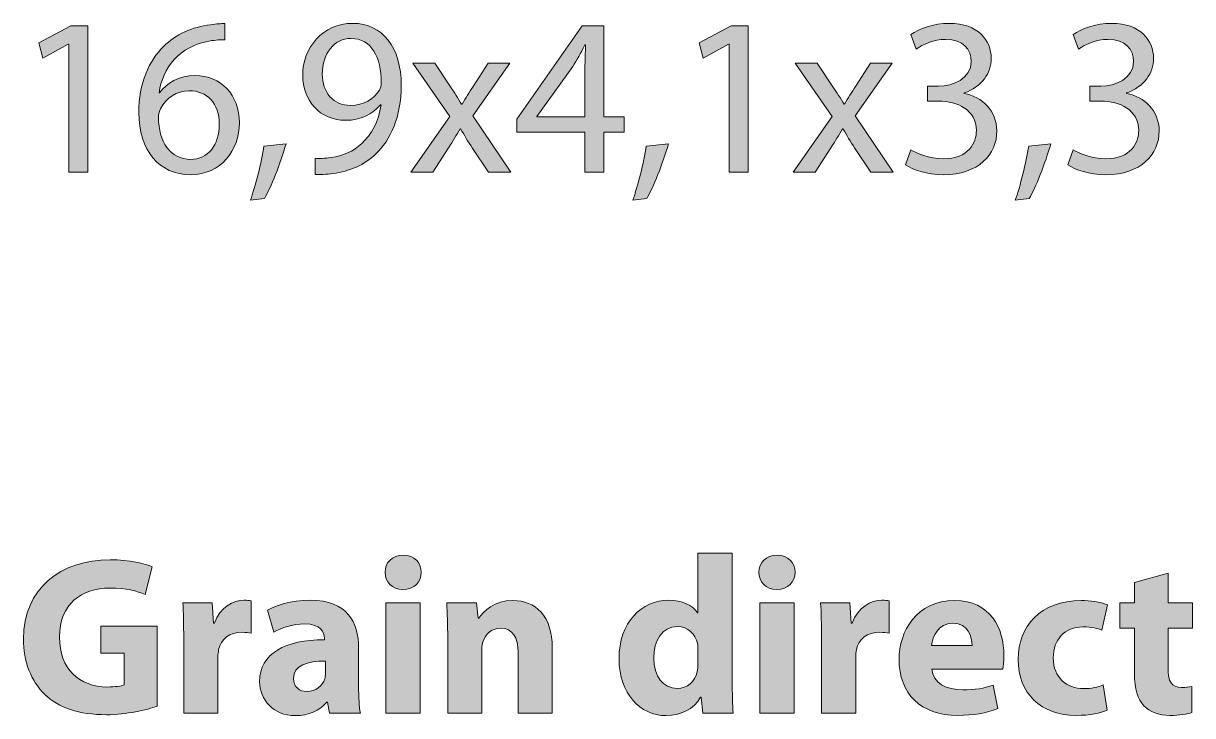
# Model space of a CAD drawing. Header units: inches. Extents: x 110 to 587, y -364 to 80.
# Drawn here: x 512.72 to 549.03, y -127.22 to -105.72 of the extents above; entities that cross this region are included whole.
import ezdxf

# ---------------------------------------------------------------- set-up
doc = ezdxf.new("R2010")
doc.units = ezdxf.units.IN
doc.header["$MEASUREMENT"] = 0
doc.layers.add('description', color=7, linetype='Continuous')

# ---------------------------------------------------------------- blocks, each defined once
blk = doc.blocks.new('block 25')
at = {"layer": 'description'}
h = blk.add_hatch(color=252, dxfattribs=at)
h.dxf.hatch_style = 2
h.paths.add_polyline_path([(514.131, -106.367), (514.117, -106.367), (513.326, -106.794), (513.207, -106.325), (514.201, -105.793), (514.726, -105.793), (514.726, -110.342), (514.131, -110.342)])
h = blk.add_hatch(color=252, dxfattribs=at)
h.dxf.hatch_style = 2
edge = h.paths.add_edge_path()
edge.add_spline(control_points=[(518.981, -106.227), (518.855, -106.22), (518.694, -106.234), (518.52, -106.262), (517.547, -106.416), (517.043, -107.116), (516.938, -107.872), (516.938, -107.872), (516.952, -107.872), (516.952, -107.872), (517.169, -107.578), (517.554, -107.34), (518.058, -107.34), (518.862, -107.34), (519.429, -107.928), (519.429, -108.809), (519.429, -109.649), (518.862, -110.419), (517.911, -110.419), (516.945, -110.419), (516.308, -109.663), (516.308, -108.481), (516.308, -107.585), (516.623, -106.878), (517.078, -106.43), (517.456, -106.059), (517.959, -105.828), (518.533, -105.758), (518.715, -105.73), (518.869, -105.724), (518.981, -105.724), (518.981, -105.724), (518.981, -106.227), (518.981, -106.227)], knot_values=[0, 0, 0, 0, 1, 1, 1, 2, 2, 2, 3, 3, 3, 4, 4, 4, 5, 5, 5, 6, 6, 6, 7, 7, 7, 8, 8, 8, 9, 9, 9, 10, 10, 10, 11, 11, 11, 11], degree=3, periodic=1)
edge = h.paths.add_edge_path()
edge.add_spline(control_points=[(518.806, -108.851), (518.806, -108.201), (518.436, -107.809), (517.868, -107.809), (517.498, -107.809), (517.148, -108.033), (516.98, -108.369), (516.945, -108.439), (516.917, -108.523), (516.917, -108.635), (516.924, -109.383), (517.274, -109.943), (517.925, -109.943), (518.449, -109.943), (518.806, -109.502), (518.806, -108.851)], knot_values=[0, 0, 0, 0, 1, 1, 1, 2, 2, 2, 3, 3, 3, 4, 4, 4, 5, 5, 5, 5], degree=3, periodic=1)
h = blk.add_hatch(color=252, dxfattribs=at)
h.dxf.hatch_style = 2
edge = h.paths.add_edge_path()
edge.add_spline(control_points=[(521.781, -109.908), (521.914, -109.922), (522.069, -109.908), (522.278, -109.887), (522.635, -109.838), (522.971, -109.698), (523.23, -109.446), (523.531, -109.173), (523.748, -108.774), (523.832, -108.243), (523.832, -108.243), (523.811, -108.243), (523.811, -108.243), (523.559, -108.551), (523.195, -108.726), (522.733, -108.726), (521.922, -108.726), (521.397, -108.11), (521.397, -107.333), (521.397, -106.472), (522.019, -105.716), (522.95, -105.716), (523.881, -105.716), (524.455, -106.465), (524.455, -107.641), (524.455, -108.635), (524.119, -109.334), (523.671, -109.768), (523.321, -110.111), (522.838, -110.321), (522.348, -110.377), (522.125, -110.412), (521.929, -110.419), (521.781, -110.412), (521.781, -110.412), (521.781, -109.908), (521.781, -109.908)], knot_values=[0, 0, 0, 0, 1, 1, 1, 2, 2, 2, 3, 3, 3, 4, 4, 4, 5, 5, 5, 6, 6, 6, 7, 7, 7, 8, 8, 8, 9, 9, 9, 10, 10, 10, 11, 11, 11, 12, 12, 12, 12], degree=3, periodic=1)
edge = h.paths.add_edge_path()
edge.add_spline(control_points=[(522.005, -107.298), (522.005, -107.865), (522.348, -108.264), (522.88, -108.264), (523.293, -108.264), (523.615, -108.061), (523.776, -107.788), (523.811, -107.725), (523.832, -107.662), (523.832, -107.557), (523.832, -106.78), (523.545, -106.185), (522.894, -106.185), (522.376, -106.185), (522.005, -106.647), (522.005, -107.298)], knot_values=[0, 0, 0, 0, 1, 1, 1, 2, 2, 2, 3, 3, 3, 4, 4, 4, 5, 5, 5, 5], degree=3, periodic=1)
h = blk.add_hatch(color=252, dxfattribs=at)
h.dxf.hatch_style = 2
h.paths.add_polyline_path([(530.16, -110.342), (530.16, -109.096), (528.047, -109.096), (528.047, -108.697), (530.076, -105.793), (530.741, -105.793), (530.741, -108.62), (531.377, -108.62), (531.377, -109.096), (530.741, -109.096), (530.741, -110.342)])
edge = h.paths.add_edge_path()
edge.add_spline(control_points=[(530.16, -108.62), (530.16, -108.62), (530.16, -107.102), (530.16, -107.102), (530.16, -106.864), (530.167, -106.626), (530.181, -106.388), (530.181, -106.388), (530.16, -106.388), (530.16, -106.388), (530.02, -106.654), (529.908, -106.85), (529.782, -107.06), (529.782, -107.06), (528.67, -108.607), (528.67, -108.607), (528.67, -108.607), (528.67, -108.62), (528.67, -108.62), (528.67, -108.62), (530.16, -108.62), (530.16, -108.62)], knot_values=[0, 0, 0, 0, 1, 1, 1, 2, 2, 2, 3, 3, 3, 4, 4, 4, 5, 5, 5, 6, 6, 6, 7, 7, 7, 7], degree=3, periodic=1)
h = blk.add_hatch(color=252, dxfattribs=at)
h.dxf.hatch_style = 2
h.paths.add_polyline_path([(534.633, -106.367), (534.619, -106.367), (533.828, -106.794), (533.709, -106.325), (534.703, -105.793), (535.228, -105.793), (535.228, -110.342), (534.633, -110.342)])
h = blk.add_hatch(color=252, dxfattribs=at)
h.dxf.hatch_style = 2
edge = h.paths.add_edge_path()
edge.add_spline(control_points=[(540.275, -109.642), (540.45, -109.747), (540.849, -109.922), (541.283, -109.922), (542.066, -109.922), (542.318, -109.425), (542.311, -109.04), (542.304, -108.404), (541.731, -108.131), (541.136, -108.131), (541.136, -108.131), (540.793, -108.131), (540.793, -108.131), (540.793, -108.131), (540.793, -107.669), (540.793, -107.669), (540.793, -107.669), (541.136, -107.669), (541.136, -107.669), (541.583, -107.669), (542.15, -107.438), (542.15, -106.899), (542.15, -106.535), (541.919, -106.213), (541.353, -106.213), (540.989, -106.213), (540.639, -106.374), (540.443, -106.514), (540.443, -106.514), (540.275, -106.066), (540.275, -106.066), (540.52, -105.891), (540.982, -105.716), (541.472, -105.716), (542.367, -105.716), (542.773, -106.248), (542.773, -106.801), (542.773, -107.277), (542.486, -107.676), (541.933, -107.879), (541.933, -107.879), (541.933, -107.893), (541.933, -107.893), (542.493, -107.998), (542.941, -108.418), (542.948, -109.054), (542.948, -109.782), (542.374, -110.419), (541.29, -110.419), (540.779, -110.419), (540.331, -110.258), (540.107, -110.111), (540.107, -110.111), (540.275, -109.642), (540.275, -109.642)], knot_values=[0, 0, 0, 0, 1, 1, 1, 2, 2, 2, 3, 3, 3, 4, 4, 4, 5, 5, 5, 6, 6, 6, 7, 7, 7, 8, 8, 8, 9, 9, 9, 10, 10, 10, 11, 11, 11, 12, 12, 12, 13, 13, 13, 14, 14, 14, 15, 15, 15, 16, 16, 16, 17, 17, 17, 18, 18, 18, 18], degree=3, periodic=1)
h = blk.add_hatch(color=252, dxfattribs=at)
h.dxf.hatch_style = 2
edge = h.paths.add_edge_path()
edge.add_spline(control_points=[(545.315, -109.642), (545.49, -109.747), (545.888, -109.922), (546.322, -109.922), (547.106, -109.922), (547.358, -109.425), (547.351, -109.04), (547.344, -108.404), (546.77, -108.131), (546.175, -108.131), (546.175, -108.131), (545.832, -108.131), (545.832, -108.131), (545.832, -108.131), (545.832, -107.669), (545.832, -107.669), (545.832, -107.669), (546.175, -107.669), (546.175, -107.669), (546.623, -107.669), (547.19, -107.438), (547.19, -106.899), (547.19, -106.535), (546.959, -106.213), (546.392, -106.213), (546.028, -106.213), (545.679, -106.374), (545.482, -106.514), (545.482, -106.514), (545.315, -106.066), (545.315, -106.066), (545.559, -105.891), (546.021, -105.716), (546.511, -105.716), (547.407, -105.716), (547.813, -106.248), (547.813, -106.801), (547.813, -107.277), (547.526, -107.676), (546.973, -107.879), (546.973, -107.879), (546.973, -107.893), (546.973, -107.893), (547.533, -107.998), (547.981, -108.418), (547.988, -109.054), (547.988, -109.782), (547.414, -110.419), (546.329, -110.419), (545.819, -110.419), (545.371, -110.258), (545.147, -110.111), (545.147, -110.111), (545.315, -109.642), (545.315, -109.642)], knot_values=[0, 0, 0, 0, 1, 1, 1, 2, 2, 2, 3, 3, 3, 4, 4, 4, 5, 5, 5, 6, 6, 6, 7, 7, 7, 8, 8, 8, 9, 9, 9, 10, 10, 10, 11, 11, 11, 12, 12, 12, 13, 13, 13, 14, 14, 14, 15, 15, 15, 16, 16, 16, 17, 17, 17, 18, 18, 18, 18], degree=3, periodic=1)
h = blk.add_hatch(color=252, dxfattribs=at)
h.dxf.hatch_style = 2
edge = h.paths.add_edge_path()
edge.add_spline(control_points=[(525.498, -106.955), (525.498, -106.955), (525.981, -107.683), (525.981, -107.683), (526.114, -107.872), (526.219, -108.04), (526.331, -108.229), (526.331, -108.229), (526.345, -108.229), (526.345, -108.229), (526.457, -108.033), (526.569, -107.858), (526.688, -107.676), (526.688, -107.676), (527.157, -106.955), (527.157, -106.955), (527.157, -106.955), (527.829, -106.955), (527.829, -106.955), (527.829, -106.955), (526.674, -108.593), (526.674, -108.593), (526.674, -108.593), (527.857, -110.342), (527.857, -110.342), (527.857, -110.342), (527.164, -110.342), (527.164, -110.342), (527.164, -110.342), (526.66, -109.579), (526.66, -109.579), (526.527, -109.383), (526.415, -109.194), (526.296, -108.991), (526.296, -108.991), (526.282, -108.991), (526.282, -108.991), (526.17, -109.194), (526.058, -109.376), (525.925, -109.579), (525.925, -109.579), (525.435, -110.342), (525.435, -110.342), (525.435, -110.342), (524.757, -110.342), (524.757, -110.342), (524.757, -110.342), (525.96, -108.614), (525.96, -108.614), (525.96, -108.614), (524.812, -106.955), (524.812, -106.955), (524.812, -106.955), (525.498, -106.955), (525.498, -106.955)], knot_values=[0, 0, 0, 0, 1, 1, 1, 2, 2, 2, 3, 3, 3, 4, 4, 4, 5, 5, 5, 6, 6, 6, 7, 7, 7, 8, 8, 8, 9, 9, 9, 10, 10, 10, 11, 11, 11, 12, 12, 12, 13, 13, 13, 14, 14, 14, 15, 15, 15, 16, 16, 16, 17, 17, 17, 18, 18, 18, 18], degree=3, periodic=1)
h = blk.add_hatch(color=252, dxfattribs=at)
h.dxf.hatch_style = 2
edge = h.paths.add_edge_path()
edge.add_spline(control_points=[(537.37, -106.955), (537.37, -106.955), (537.853, -107.683), (537.853, -107.683), (537.986, -107.872), (538.091, -108.04), (538.203, -108.229), (538.203, -108.229), (538.217, -108.229), (538.217, -108.229), (538.329, -108.033), (538.441, -107.858), (538.559, -107.676), (538.559, -107.676), (539.028, -106.955), (539.028, -106.955), (539.028, -106.955), (539.7, -106.955), (539.7, -106.955), (539.7, -106.955), (538.545, -108.593), (538.545, -108.593), (538.545, -108.593), (539.728, -110.342), (539.728, -110.342), (539.728, -110.342), (539.035, -110.342), (539.035, -110.342), (539.035, -110.342), (538.531, -109.579), (538.531, -109.579), (538.398, -109.383), (538.287, -109.194), (538.168, -108.991), (538.168, -108.991), (538.154, -108.991), (538.154, -108.991), (538.042, -109.194), (537.93, -109.376), (537.797, -109.579), (537.797, -109.579), (537.307, -110.342), (537.307, -110.342), (537.307, -110.342), (536.628, -110.342), (536.628, -110.342), (536.628, -110.342), (537.832, -108.614), (537.832, -108.614), (537.832, -108.614), (536.684, -106.955), (536.684, -106.955), (536.684, -106.955), (537.37, -106.955), (537.37, -106.955)], knot_values=[0, 0, 0, 0, 1, 1, 1, 2, 2, 2, 3, 3, 3, 4, 4, 4, 5, 5, 5, 6, 6, 6, 7, 7, 7, 8, 8, 8, 9, 9, 9, 10, 10, 10, 11, 11, 11, 12, 12, 12, 13, 13, 13, 14, 14, 14, 15, 15, 15, 16, 16, 16, 17, 17, 17, 18, 18, 18, 18], degree=3, periodic=1)
h = blk.add_hatch(color=252, dxfattribs=at)
h.dxf.hatch_style = 2
edge = h.paths.add_edge_path()
edge.add_spline(control_points=[(519.773, -111.21), (519.927, -110.79), (520.116, -110.041), (520.193, -109.53), (520.193, -109.53), (520.879, -109.46), (520.879, -109.46), (520.711, -110.055), (520.403, -110.832), (520.207, -111.161), (520.207, -111.161), (519.773, -111.21), (519.773, -111.21)], knot_values=[0, 0, 0, 0, 1, 1, 1, 2, 2, 2, 3, 3, 3, 4, 4, 4, 4], degree=3, periodic=1)
h = blk.add_hatch(color=252, dxfattribs=at)
h.dxf.hatch_style = 2
edge = h.paths.add_edge_path()
edge.add_spline(control_points=[(531.644, -111.21), (531.798, -110.79), (531.987, -110.041), (532.064, -109.53), (532.064, -109.53), (532.75, -109.46), (532.75, -109.46), (532.582, -110.055), (532.274, -110.832), (532.078, -111.161), (532.078, -111.161), (531.644, -111.21), (531.644, -111.21)], knot_values=[0, 0, 0, 0, 1, 1, 1, 2, 2, 2, 3, 3, 3, 4, 4, 4, 4], degree=3, periodic=1)
h = blk.add_hatch(color=252, dxfattribs=at)
h.dxf.hatch_style = 2
edge = h.paths.add_edge_path()
edge.add_spline(control_points=[(543.516, -111.21), (543.67, -110.79), (543.859, -110.041), (543.936, -109.53), (543.936, -109.53), (544.622, -109.46), (544.622, -109.46), (544.454, -110.055), (544.146, -110.832), (543.95, -111.161), (543.95, -111.161), (543.516, -111.21), (543.516, -111.21)], knot_values=[0, 0, 0, 0, 1, 1, 1, 2, 2, 2, 3, 3, 3, 4, 4, 4, 4], degree=3, periodic=1)
h = blk.add_hatch(color=252, dxfattribs=at)
h.dxf.hatch_style = 2
edge = h.paths.add_edge_path()
edge.add_spline(control_points=[(525.079, -122.768), (525.079, -123.062), (524.862, -123.3), (524.505, -123.3), (524.169, -123.3), (523.952, -123.062), (523.952, -122.768), (523.952, -122.467), (524.176, -122.237), (524.519, -122.237), (524.862, -122.237), (525.072, -122.467), (525.079, -122.768)], knot_values=[0, 0, 0, 0, 1, 1, 1, 2, 2, 2, 3, 3, 3, 4, 4, 4, 4], degree=3, periodic=1)
h.paths.add_polyline_path([(523.98, -127.142), (523.98, -123.72), (525.044, -123.72), (525.044, -127.142)])
h = blk.add_hatch(color=252, dxfattribs=at)
h.dxf.hatch_style = 2
edge = h.paths.add_edge_path()
edge.add_spline(control_points=[(534.731, -122.174), (534.731, -122.174), (534.731, -126.12), (534.731, -126.12), (534.731, -126.505), (534.745, -126.911), (534.759, -127.142), (534.759, -127.142), (533.814, -127.142), (533.814, -127.142), (533.814, -127.142), (533.772, -126.645), (533.772, -126.645), (533.772, -126.645), (533.751, -126.645), (533.751, -126.645), (533.541, -127.023), (533.121, -127.219), (532.68, -127.219), (531.869, -127.219), (531.218, -126.526), (531.218, -125.463), (531.211, -124.308), (531.932, -123.636), (532.751, -123.636), (533.177, -123.636), (533.499, -123.79), (533.653, -124.021), (533.653, -124.021), (533.667, -124.021), (533.667, -124.021), (533.667, -124.021), (533.667, -122.174), (533.667, -122.174), (533.667, -122.174), (534.731, -122.174), (534.731, -122.174)], knot_values=[0, 0, 0, 0, 1, 1, 1, 2, 2, 2, 3, 3, 3, 4, 4, 4, 5, 5, 5, 6, 6, 6, 7, 7, 7, 8, 8, 8, 9, 9, 9, 10, 10, 10, 11, 11, 11, 12, 12, 12, 12], degree=3, periodic=1)
edge = h.paths.add_edge_path()
edge.add_spline(control_points=[(533.667, -125.169), (533.667, -125.113), (533.667, -125.036), (533.653, -124.973), (533.59, -124.693), (533.359, -124.455), (533.03, -124.455), (532.54, -124.455), (532.296, -124.889), (532.296, -125.428), (532.296, -126.008), (532.582, -126.372), (533.023, -126.372), (533.331, -126.372), (533.583, -126.162), (533.646, -125.861), (533.66, -125.784), (533.667, -125.7), (533.667, -125.617), (533.667, -125.617), (533.667, -125.169), (533.667, -125.169)], knot_values=[0, 0, 0, 0, 1, 1, 1, 2, 2, 2, 3, 3, 3, 4, 4, 4, 5, 5, 5, 6, 6, 6, 7, 7, 7, 7], degree=3, periodic=1)
h = blk.add_hatch(color=252, dxfattribs=at)
h.dxf.hatch_style = 2
edge = h.paths.add_edge_path()
edge.add_spline(control_points=[(536.685, -122.768), (536.685, -123.062), (536.468, -123.3), (536.111, -123.3), (535.775, -123.3), (535.558, -123.062), (535.558, -122.768), (535.558, -122.467), (535.782, -122.237), (536.125, -122.237), (536.468, -122.237), (536.678, -122.467), (536.685, -122.768)], knot_values=[0, 0, 0, 0, 1, 1, 1, 2, 2, 2, 3, 3, 3, 4, 4, 4, 4], degree=3, periodic=1)
h.paths.add_polyline_path([(535.586, -127.142), (535.586, -123.72), (536.65, -123.72), (536.65, -127.142)])
h = blk.add_hatch(color=252, dxfattribs=at)
h.dxf.hatch_style = 2
edge = h.paths.add_edge_path()
edge.add_spline(control_points=[(516.881, -126.925), (516.552, -127.037), (515.929, -127.191), (515.306, -127.191), (514.446, -127.191), (513.823, -126.974), (513.389, -126.561), (512.962, -126.148), (512.724, -125.532), (512.724, -124.84), (512.731, -123.272), (513.872, -122.376), (515.418, -122.376), (516.027, -122.376), (516.496, -122.495), (516.727, -122.6), (516.727, -122.6), (516.503, -123.461), (516.503, -123.461), (516.244, -123.342), (515.929, -123.258), (515.411, -123.258), (514.523, -123.258), (513.844, -123.755), (513.844, -124.784), (513.844, -125.763), (514.46, -126.33), (515.334, -126.33), (515.572, -126.33), (515.768, -126.302), (515.852, -126.267), (515.852, -126.267), (515.852, -125.274), (515.852, -125.274), (515.852, -125.274), (515.124, -125.274), (515.124, -125.274), (515.124, -125.274), (515.124, -124.441), (515.124, -124.441), (515.124, -124.441), (516.881, -124.441), (516.881, -124.441), (516.881, -124.441), (516.881, -126.925), (516.881, -126.925)], knot_values=[0, 0, 0, 0, 1, 1, 1, 2, 2, 2, 3, 3, 3, 4, 4, 4, 5, 5, 5, 6, 6, 6, 7, 7, 7, 8, 8, 8, 9, 9, 9, 10, 10, 10, 11, 11, 11, 12, 12, 12, 13, 13, 13, 14, 14, 14, 15, 15, 15, 15], degree=3, periodic=1)
h = blk.add_hatch(color=252, dxfattribs=at)
h.dxf.hatch_style = 2
edge = h.paths.add_edge_path()
edge.add_spline(control_points=[(548.263, -122.796), (548.263, -122.796), (548.263, -123.72), (548.263, -123.72), (548.263, -123.72), (549.025, -123.72), (549.025, -123.72), (549.025, -123.72), (549.025, -124.504), (549.025, -124.504), (549.025, -124.504), (548.263, -124.504), (548.263, -124.504), (548.263, -124.504), (548.263, -125.742), (548.263, -125.742), (548.263, -126.155), (548.367, -126.344), (548.682, -126.344), (548.829, -126.344), (548.899, -126.337), (548.997, -126.316), (548.997, -126.316), (549.004, -127.121), (549.004, -127.121), (548.871, -127.17), (548.613, -127.212), (548.318, -127.212), (547.976, -127.212), (547.689, -127.093), (547.514, -126.918), (547.318, -126.715), (547.22, -126.386), (547.22, -125.903), (547.22, -125.903), (547.22, -124.504), (547.22, -124.504), (547.22, -124.504), (546.765, -124.504), (546.765, -124.504), (546.765, -124.504), (546.765, -123.72), (546.765, -123.72), (546.765, -123.72), (547.22, -123.72), (547.22, -123.72), (547.22, -123.72), (547.22, -123.083), (547.22, -123.083), (547.22, -123.083), (548.263, -122.796), (548.263, -122.796)], knot_values=[0, 0, 0, 0, 1, 1, 1, 2, 2, 2, 3, 3, 3, 4, 4, 4, 5, 5, 5, 6, 6, 6, 7, 7, 7, 8, 8, 8, 9, 9, 9, 10, 10, 10, 11, 11, 11, 12, 12, 12, 13, 13, 13, 14, 14, 14, 15, 15, 15, 16, 16, 16, 17, 17, 17, 17], degree=3, periodic=1)
h = blk.add_hatch(color=252, dxfattribs=at)
h.dxf.hatch_style = 2
edge = h.paths.add_edge_path()
edge.add_spline(control_points=[(517.701, -124.847), (517.701, -124.343), (517.694, -124.014), (517.673, -123.72), (517.673, -123.72), (518.583, -123.72), (518.583, -123.72), (518.583, -123.72), (518.625, -124.35), (518.625, -124.35), (518.625, -124.35), (518.653, -124.35), (518.653, -124.35), (518.828, -123.846), (519.241, -123.636), (519.577, -123.636), (519.674, -123.636), (519.723, -123.643), (519.8, -123.657), (519.8, -123.657), (519.8, -124.658), (519.8, -124.658), (519.716, -124.644), (519.632, -124.63), (519.514, -124.63), (519.122, -124.63), (518.856, -124.84), (518.786, -125.169), (518.772, -125.239), (518.765, -125.323), (518.765, -125.407), (518.765, -125.407), (518.765, -127.142), (518.765, -127.142), (518.765, -127.142), (517.701, -127.142), (517.701, -127.142), (517.701, -127.142), (517.701, -124.847), (517.701, -124.847)], knot_values=[0, 0, 0, 0, 1, 1, 1, 2, 2, 2, 3, 3, 3, 4, 4, 4, 5, 5, 5, 6, 6, 6, 7, 7, 7, 8, 8, 8, 9, 9, 9, 10, 10, 10, 11, 11, 11, 12, 12, 12, 13, 13, 13, 13], degree=3, periodic=1)
h = blk.add_hatch(color=252, dxfattribs=at)
h.dxf.hatch_style = 2
edge = h.paths.add_edge_path()
edge.add_spline(control_points=[(523.132, -126.316), (523.132, -126.638), (523.146, -126.953), (523.188, -127.142), (523.188, -127.142), (522.229, -127.142), (522.229, -127.142), (522.229, -127.142), (522.167, -126.799), (522.167, -126.799), (522.167, -126.799), (522.145, -126.799), (522.145, -126.799), (521.921, -127.072), (521.572, -127.219), (521.166, -127.219), (520.473, -127.219), (520.06, -126.715), (520.06, -126.169), (520.06, -125.281), (520.858, -124.861), (522.068, -124.861), (522.068, -124.861), (522.068, -124.819), (522.068, -124.819), (522.068, -124.63), (521.971, -124.371), (521.446, -124.371), (521.096, -124.371), (520.725, -124.49), (520.501, -124.63), (520.501, -124.63), (520.305, -123.944), (520.305, -123.944), (520.543, -123.811), (521.012, -123.636), (521.635, -123.636), (522.775, -123.636), (523.132, -124.308), (523.132, -125.12), (523.132, -125.12), (523.132, -126.316), (523.132, -126.316)], knot_values=[0, 0, 0, 0, 1, 1, 1, 2, 2, 2, 3, 3, 3, 4, 4, 4, 5, 5, 5, 6, 6, 6, 7, 7, 7, 8, 8, 8, 9, 9, 9, 10, 10, 10, 11, 11, 11, 12, 12, 12, 13, 13, 13, 14, 14, 14, 14], degree=3, periodic=1)
edge = h.paths.add_edge_path()
edge.add_spline(control_points=[(522.104, -125.526), (521.544, -125.526), (521.11, -125.659), (521.11, -126.064), (521.11, -126.337), (521.292, -126.47), (521.53, -126.47), (521.789, -126.47), (522.013, -126.295), (522.083, -126.078), (522.096, -126.022), (522.104, -125.959), (522.104, -125.896), (522.104, -125.896), (522.104, -125.526), (522.104, -125.526)], knot_values=[0, 0, 0, 0, 1, 1, 1, 2, 2, 2, 3, 3, 3, 4, 4, 4, 5, 5, 5, 5], degree=3, periodic=1)
h = blk.add_hatch(color=252, dxfattribs=at)
h.dxf.hatch_style = 2
edge = h.paths.add_edge_path()
edge.add_spline(control_points=[(525.898, -124.812), (525.898, -124.385), (525.884, -124.028), (525.87, -123.72), (525.87, -123.72), (526.794, -123.72), (526.794, -123.72), (526.794, -123.72), (526.843, -124.196), (526.843, -124.196), (526.843, -124.196), (526.864, -124.196), (526.864, -124.196), (527.003, -123.972), (527.347, -123.643), (527.921, -123.643), (528.62, -123.643), (529.145, -124.112), (529.145, -125.12), (529.145, -125.12), (529.145, -127.142), (529.145, -127.142), (529.145, -127.142), (528.081, -127.142), (528.081, -127.142), (528.081, -127.142), (528.081, -125.246), (528.081, -125.246), (528.081, -124.805), (527.927, -124.504), (527.542, -124.504), (527.249, -124.504), (527.074, -124.707), (526.997, -124.903), (526.969, -124.973), (526.961, -125.071), (526.961, -125.169), (526.961, -125.169), (526.961, -127.142), (526.961, -127.142), (526.961, -127.142), (525.898, -127.142), (525.898, -127.142), (525.898, -127.142), (525.898, -124.812), (525.898, -124.812)], knot_values=[0, 0, 0, 0, 1, 1, 1, 2, 2, 2, 3, 3, 3, 4, 4, 4, 5, 5, 5, 6, 6, 6, 7, 7, 7, 8, 8, 8, 9, 9, 9, 10, 10, 10, 11, 11, 11, 12, 12, 12, 13, 13, 13, 14, 14, 14, 15, 15, 15, 15], degree=3, periodic=1)
h = blk.add_hatch(color=252, dxfattribs=at)
h.dxf.hatch_style = 2
edge = h.paths.add_edge_path()
edge.add_spline(control_points=[(537.504, -124.847), (537.504, -124.343), (537.497, -124.014), (537.476, -123.72), (537.476, -123.72), (538.385, -123.72), (538.385, -123.72), (538.385, -123.72), (538.427, -124.35), (538.427, -124.35), (538.427, -124.35), (538.456, -124.35), (538.456, -124.35), (538.631, -123.846), (539.043, -123.636), (539.379, -123.636), (539.477, -123.636), (539.526, -123.643), (539.603, -123.657), (539.603, -123.657), (539.603, -124.658), (539.603, -124.658), (539.519, -124.644), (539.435, -124.63), (539.316, -124.63), (538.924, -124.63), (538.658, -124.84), (538.589, -125.169), (538.575, -125.239), (538.567, -125.323), (538.567, -125.407), (538.567, -125.407), (538.567, -127.142), (538.567, -127.142), (538.567, -127.142), (537.504, -127.142), (537.504, -127.142), (537.504, -127.142), (537.504, -124.847), (537.504, -124.847)], knot_values=[0, 0, 0, 0, 1, 1, 1, 2, 2, 2, 3, 3, 3, 4, 4, 4, 5, 5, 5, 6, 6, 6, 7, 7, 7, 8, 8, 8, 9, 9, 9, 10, 10, 10, 11, 11, 11, 12, 12, 12, 13, 13, 13, 13], degree=3, periodic=1)
h = blk.add_hatch(color=252, dxfattribs=at)
h.dxf.hatch_style = 2
edge = h.paths.add_edge_path()
edge.add_spline(control_points=[(540.927, -125.771), (540.955, -126.211), (541.395, -126.421), (541.892, -126.421), (542.256, -126.421), (542.55, -126.372), (542.837, -126.274), (542.837, -126.274), (542.977, -126.995), (542.977, -126.995), (542.627, -127.142), (542.2, -127.212), (541.738, -127.212), (540.576, -127.212), (539.912, -126.54), (539.912, -125.47), (539.912, -124.602), (540.451, -123.643), (541.64, -123.643), (542.746, -123.643), (543.166, -124.504), (543.166, -125.351), (543.166, -125.532), (543.145, -125.694), (543.131, -125.771), (543.131, -125.771), (540.927, -125.771), (540.927, -125.771)], knot_values=[0, 0, 0, 0, 1, 1, 1, 2, 2, 2, 3, 3, 3, 4, 4, 4, 5, 5, 5, 6, 6, 6, 7, 7, 7, 8, 8, 8, 9, 9, 9, 9], degree=3, periodic=1)
edge = h.paths.add_edge_path()
edge.add_spline(control_points=[(542.179, -125.043), (542.179, -124.784), (542.067, -124.35), (541.577, -124.35), (541.129, -124.35), (540.948, -124.763), (540.92, -125.043), (540.92, -125.043), (542.179, -125.043), (542.179, -125.043)], knot_values=[0, 0, 0, 0, 1, 1, 1, 2, 2, 2, 3, 3, 3, 3], degree=3, periodic=1)
h = blk.add_hatch(color=252, dxfattribs=at)
h.dxf.hatch_style = 2
edge = h.paths.add_edge_path()
edge.add_spline(control_points=[(546.372, -127.051), (546.183, -127.142), (545.826, -127.212), (545.42, -127.212), (544.315, -127.212), (543.608, -126.533), (543.608, -125.463), (543.608, -124.462), (544.294, -123.643), (545.567, -123.643), (545.847, -123.643), (546.155, -123.692), (546.379, -123.776), (546.379, -123.776), (546.211, -124.567), (546.211, -124.567), (546.085, -124.511), (545.896, -124.462), (545.616, -124.462), (545.056, -124.462), (544.693, -124.861), (544.7, -125.421), (544.7, -126.043), (545.12, -126.379), (545.637, -126.379), (545.889, -126.379), (546.085, -126.337), (546.246, -126.267), (546.246, -126.267), (546.372, -127.051), (546.372, -127.051)], knot_values=[0, 0, 0, 0, 1, 1, 1, 2, 2, 2, 3, 3, 3, 4, 4, 4, 5, 5, 5, 6, 6, 6, 7, 7, 7, 8, 8, 8, 9, 9, 9, 10, 10, 10, 10], degree=3, periodic=1)
at = {"layer": 'description', "lineweight": 0}
for points in [[(514.131, -106.367), (514.117, -106.367), (513.326, -106.794), (513.207, -106.325), (514.201, -105.793), (514.726, -105.793), (514.726, -110.342), (514.131, -110.342), (514.131, -106.367)], [(530.16, -110.342), (530.16, -109.096), (528.047, -109.096), (528.047, -108.697), (530.076, -105.793), (530.741, -105.793), (530.741, -108.62), (531.377, -108.62), (531.377, -109.096), (530.741, -109.096), (530.741, -110.342), (530.16, -110.342)], [(534.633, -106.367), (534.619, -106.367), (533.828, -106.794), (533.709, -106.325), (534.703, -105.793), (535.228, -105.793), (535.228, -110.342), (534.633, -110.342), (534.633, -106.367)], [(523.98, -127.142), (523.98, -123.72), (525.044, -123.72), (525.044, -127.142), (523.98, -127.142)], [(535.586, -127.142), (535.586, -123.72), (536.65, -123.72), (536.65, -127.142), (535.586, -127.142)]]:
    blk.add_lwpolyline(points, dxfattribs=at)
for points, knots in [([(518.981, -106.227), (518.855, -106.22), (518.694, -106.234), (518.52, -106.262), (517.547, -106.416), (517.043, -107.116), (516.938, -107.872), (516.938, -107.872), (516.952, -107.872), (516.952, -107.872), (517.169, -107.578), (517.554, -107.34), (518.058, -107.34), (518.862, -107.34), (519.429, -107.928), (519.429, -108.809), (519.429, -109.649), (518.862, -110.419), (517.911, -110.419), (516.945, -110.419), (516.308, -109.663), (516.308, -108.481), (516.308, -107.585), (516.623, -106.878), (517.078, -106.43), (517.456, -106.059), (517.959, -105.828), (518.533, -105.758), (518.715, -105.73), (518.869, -105.724), (518.981, -105.724), (518.981, -105.724), (518.981, -106.227), (518.981, -106.227)], [0, 0, 0, 0, 1, 1, 1, 2, 2, 2, 3, 3, 3, 4, 4, 4, 5, 5, 5, 6, 6, 6, 7, 7, 7, 8, 8, 8, 9, 9, 9, 10, 10, 10, 11, 11, 11, 11]), ([(521.781, -109.908), (521.914, -109.922), (522.069, -109.908), (522.278, -109.887), (522.635, -109.838), (522.971, -109.698), (523.23, -109.446), (523.531, -109.173), (523.748, -108.774), (523.832, -108.243), (523.832, -108.243), (523.811, -108.243), (523.811, -108.243), (523.559, -108.551), (523.195, -108.726), (522.733, -108.726), (521.922, -108.726), (521.397, -108.11), (521.397, -107.333), (521.397, -106.472), (522.019, -105.716), (522.95, -105.716), (523.881, -105.716), (524.455, -106.465), (524.455, -107.641), (524.455, -108.635), (524.119, -109.334), (523.671, -109.768), (523.321, -110.111), (522.838, -110.321), (522.348, -110.377), (522.125, -110.412), (521.929, -110.419), (521.781, -110.412), (521.781, -110.412), (521.781, -109.908), (521.781, -109.908)], [0, 0, 0, 0, 1, 1, 1, 2, 2, 2, 3, 3, 3, 4, 4, 4, 5, 5, 5, 6, 6, 6, 7, 7, 7, 8, 8, 8, 9, 9, 9, 10, 10, 10, 11, 11, 11, 12, 12, 12, 12]), ([(540.275, -109.642), (540.45, -109.747), (540.849, -109.922), (541.283, -109.922), (542.066, -109.922), (542.318, -109.425), (542.311, -109.04), (542.304, -108.404), (541.731, -108.131), (541.136, -108.131), (541.136, -108.131), (540.793, -108.131), (540.793, -108.131), (540.793, -108.131), (540.793, -107.669), (540.793, -107.669), (540.793, -107.669), (541.136, -107.669), (541.136, -107.669), (541.583, -107.669), (542.15, -107.438), (542.15, -106.899), (542.15, -106.535), (541.919, -106.213), (541.353, -106.213), (540.989, -106.213), (540.639, -106.374), (540.443, -106.514), (540.443, -106.514), (540.275, -106.066), (540.275, -106.066), (540.52, -105.891), (540.982, -105.716), (541.472, -105.716), (542.367, -105.716), (542.773, -106.248), (542.773, -106.801), (542.773, -107.277), (542.486, -107.676), (541.933, -107.879), (541.933, -107.879), (541.933, -107.893), (541.933, -107.893), (542.493, -107.998), (542.941, -108.418), (542.948, -109.054), (542.948, -109.782), (542.374, -110.419), (541.29, -110.419), (540.779, -110.419), (540.331, -110.258), (540.107, -110.111), (540.107, -110.111), (540.275, -109.642), (540.275, -109.642)], [0, 0, 0, 0, 1, 1, 1, 2, 2, 2, 3, 3, 3, 4, 4, 4, 5, 5, 5, 6, 6, 6, 7, 7, 7, 8, 8, 8, 9, 9, 9, 10, 10, 10, 11, 11, 11, 12, 12, 12, 13, 13, 13, 14, 14, 14, 15, 15, 15, 16, 16, 16, 17, 17, 17, 18, 18, 18, 18]), ([(545.315, -109.642), (545.49, -109.747), (545.888, -109.922), (546.322, -109.922), (547.106, -109.922), (547.358, -109.425), (547.351, -109.04), (547.344, -108.404), (546.77, -108.131), (546.175, -108.131), (546.175, -108.131), (545.832, -108.131), (545.832, -108.131), (545.832, -108.131), (545.832, -107.669), (545.832, -107.669), (545.832, -107.669), (546.175, -107.669), (546.175, -107.669), (546.623, -107.669), (547.19, -107.438), (547.19, -106.899), (547.19, -106.535), (546.959, -106.213), (546.392, -106.213), (546.028, -106.213), (545.679, -106.374), (545.482, -106.514), (545.482, -106.514), (545.315, -106.066), (545.315, -106.066), (545.559, -105.891), (546.021, -105.716), (546.511, -105.716), (547.407, -105.716), (547.813, -106.248), (547.813, -106.801), (547.813, -107.277), (547.526, -107.676), (546.973, -107.879), (546.973, -107.879), (546.973, -107.893), (546.973, -107.893), (547.533, -107.998), (547.981, -108.418), (547.988, -109.054), (547.988, -109.782), (547.414, -110.419), (546.329, -110.419), (545.819, -110.419), (545.371, -110.258), (545.147, -110.111), (545.147, -110.111), (545.315, -109.642), (545.315, -109.642)], [0, 0, 0, 0, 1, 1, 1, 2, 2, 2, 3, 3, 3, 4, 4, 4, 5, 5, 5, 6, 6, 6, 7, 7, 7, 8, 8, 8, 9, 9, 9, 10, 10, 10, 11, 11, 11, 12, 12, 12, 13, 13, 13, 14, 14, 14, 15, 15, 15, 16, 16, 16, 17, 17, 17, 18, 18, 18, 18]), ([(522.005, -107.298), (522.005, -107.865), (522.348, -108.264), (522.88, -108.264), (523.293, -108.264), (523.615, -108.061), (523.776, -107.788), (523.811, -107.725), (523.832, -107.662), (523.832, -107.557), (523.832, -106.78), (523.545, -106.185), (522.894, -106.185), (522.376, -106.185), (522.005, -106.647), (522.005, -107.298)], [0, 0, 0, 0, 1, 1, 1, 2, 2, 2, 3, 3, 3, 4, 4, 4, 5, 5, 5, 5]), ([(530.16, -108.62), (530.16, -108.62), (530.16, -107.102), (530.16, -107.102), (530.16, -106.864), (530.167, -106.626), (530.181, -106.388), (530.181, -106.388), (530.16, -106.388), (530.16, -106.388), (530.02, -106.654), (529.908, -106.85), (529.782, -107.06), (529.782, -107.06), (528.67, -108.607), (528.67, -108.607), (528.67, -108.607), (528.67, -108.62), (528.67, -108.62), (528.67, -108.62), (530.16, -108.62), (530.16, -108.62)], [0, 0, 0, 0, 1, 1, 1, 2, 2, 2, 3, 3, 3, 4, 4, 4, 5, 5, 5, 6, 6, 6, 7, 7, 7, 7]), ([(525.498, -106.955), (525.498, -106.955), (525.981, -107.683), (525.981, -107.683), (526.114, -107.872), (526.219, -108.04), (526.331, -108.229), (526.331, -108.229), (526.345, -108.229), (526.345, -108.229), (526.457, -108.033), (526.569, -107.858), (526.688, -107.676), (526.688, -107.676), (527.157, -106.955), (527.157, -106.955), (527.157, -106.955), (527.829, -106.955), (527.829, -106.955), (527.829, -106.955), (526.674, -108.593), (526.674, -108.593), (526.674, -108.593), (527.857, -110.342), (527.857, -110.342), (527.857, -110.342), (527.164, -110.342), (527.164, -110.342), (527.164, -110.342), (526.66, -109.579), (526.66, -109.579), (526.527, -109.383), (526.415, -109.194), (526.296, -108.991), (526.296, -108.991), (526.282, -108.991), (526.282, -108.991), (526.17, -109.194), (526.058, -109.376), (525.925, -109.579), (525.925, -109.579), (525.435, -110.342), (525.435, -110.342), (525.435, -110.342), (524.757, -110.342), (524.757, -110.342), (524.757, -110.342), (525.96, -108.614), (525.96, -108.614), (525.96, -108.614), (524.812, -106.955), (524.812, -106.955), (524.812, -106.955), (525.498, -106.955), (525.498, -106.955)], [0, 0, 0, 0, 1, 1, 1, 2, 2, 2, 3, 3, 3, 4, 4, 4, 5, 5, 5, 6, 6, 6, 7, 7, 7, 8, 8, 8, 9, 9, 9, 10, 10, 10, 11, 11, 11, 12, 12, 12, 13, 13, 13, 14, 14, 14, 15, 15, 15, 16, 16, 16, 17, 17, 17, 18, 18, 18, 18]), ([(537.37, -106.955), (537.37, -106.955), (537.853, -107.683), (537.853, -107.683), (537.986, -107.872), (538.091, -108.04), (538.203, -108.229), (538.203, -108.229), (538.217, -108.229), (538.217, -108.229), (538.329, -108.033), (538.441, -107.858), (538.559, -107.676), (538.559, -107.676), (539.028, -106.955), (539.028, -106.955), (539.028, -106.955), (539.7, -106.955), (539.7, -106.955), (539.7, -106.955), (538.545, -108.593), (538.545, -108.593), (538.545, -108.593), (539.728, -110.342), (539.728, -110.342), (539.728, -110.342), (539.035, -110.342), (539.035, -110.342), (539.035, -110.342), (538.531, -109.579), (538.531, -109.579), (538.398, -109.383), (538.287, -109.194), (538.168, -108.991), (538.168, -108.991), (538.154, -108.991), (538.154, -108.991), (538.042, -109.194), (537.93, -109.376), (537.797, -109.579), (537.797, -109.579), (537.307, -110.342), (537.307, -110.342), (537.307, -110.342), (536.628, -110.342), (536.628, -110.342), (536.628, -110.342), (537.832, -108.614), (537.832, -108.614), (537.832, -108.614), (536.684, -106.955), (536.684, -106.955), (536.684, -106.955), (537.37, -106.955), (537.37, -106.955)], [0, 0, 0, 0, 1, 1, 1, 2, 2, 2, 3, 3, 3, 4, 4, 4, 5, 5, 5, 6, 6, 6, 7, 7, 7, 8, 8, 8, 9, 9, 9, 10, 10, 10, 11, 11, 11, 12, 12, 12, 13, 13, 13, 14, 14, 14, 15, 15, 15, 16, 16, 16, 17, 17, 17, 18, 18, 18, 18]), ([(518.806, -108.851), (518.806, -108.201), (518.436, -107.809), (517.868, -107.809), (517.498, -107.809), (517.148, -108.033), (516.98, -108.369), (516.945, -108.439), (516.917, -108.523), (516.917, -108.635), (516.924, -109.383), (517.274, -109.943), (517.925, -109.943), (518.449, -109.943), (518.806, -109.502), (518.806, -108.851)], [0, 0, 0, 0, 1, 1, 1, 2, 2, 2, 3, 3, 3, 4, 4, 4, 5, 5, 5, 5]), ([(519.773, -111.21), (519.927, -110.79), (520.116, -110.041), (520.193, -109.53), (520.193, -109.53), (520.879, -109.46), (520.879, -109.46), (520.711, -110.055), (520.403, -110.832), (520.207, -111.161), (520.207, -111.161), (519.773, -111.21), (519.773, -111.21)], [0, 0, 0, 0, 1, 1, 1, 2, 2, 2, 3, 3, 3, 4, 4, 4, 4]), ([(531.644, -111.21), (531.798, -110.79), (531.987, -110.041), (532.064, -109.53), (532.064, -109.53), (532.75, -109.46), (532.75, -109.46), (532.582, -110.055), (532.274, -110.832), (532.078, -111.161), (532.078, -111.161), (531.644, -111.21), (531.644, -111.21)], [0, 0, 0, 0, 1, 1, 1, 2, 2, 2, 3, 3, 3, 4, 4, 4, 4]), ([(543.516, -111.21), (543.67, -110.79), (543.859, -110.041), (543.936, -109.53), (543.936, -109.53), (544.622, -109.46), (544.622, -109.46), (544.454, -110.055), (544.146, -110.832), (543.95, -111.161), (543.95, -111.161), (543.516, -111.21), (543.516, -111.21)], [0, 0, 0, 0, 1, 1, 1, 2, 2, 2, 3, 3, 3, 4, 4, 4, 4]), ([(525.079, -122.768), (525.079, -123.062), (524.862, -123.3), (524.505, -123.3), (524.169, -123.3), (523.952, -123.062), (523.952, -122.768), (523.952, -122.467), (524.176, -122.237), (524.519, -122.237), (524.862, -122.237), (525.072, -122.467), (525.079, -122.768)], [0, 0, 0, 0, 1, 1, 1, 2, 2, 2, 3, 3, 3, 4, 4, 4, 4]), ([(534.731, -122.174), (534.731, -122.174), (534.731, -126.12), (534.731, -126.12), (534.731, -126.505), (534.745, -126.911), (534.759, -127.142), (534.759, -127.142), (533.814, -127.142), (533.814, -127.142), (533.814, -127.142), (533.772, -126.645), (533.772, -126.645), (533.772, -126.645), (533.751, -126.645), (533.751, -126.645), (533.541, -127.023), (533.121, -127.219), (532.68, -127.219), (531.869, -127.219), (531.218, -126.526), (531.218, -125.463), (531.211, -124.308), (531.932, -123.636), (532.751, -123.636), (533.177, -123.636), (533.499, -123.79), (533.653, -124.021), (533.653, -124.021), (533.667, -124.021), (533.667, -124.021), (533.667, -124.021), (533.667, -122.174), (533.667, -122.174), (533.667, -122.174), (534.731, -122.174), (534.731, -122.174)], [0, 0, 0, 0, 1, 1, 1, 2, 2, 2, 3, 3, 3, 4, 4, 4, 5, 5, 5, 6, 6, 6, 7, 7, 7, 8, 8, 8, 9, 9, 9, 10, 10, 10, 11, 11, 11, 12, 12, 12, 12]), ([(536.685, -122.768), (536.685, -123.062), (536.468, -123.3), (536.111, -123.3), (535.775, -123.3), (535.558, -123.062), (535.558, -122.768), (535.558, -122.467), (535.782, -122.237), (536.125, -122.237), (536.468, -122.237), (536.678, -122.467), (536.685, -122.768)], [0, 0, 0, 0, 1, 1, 1, 2, 2, 2, 3, 3, 3, 4, 4, 4, 4]), ([(516.881, -126.925), (516.552, -127.037), (515.929, -127.191), (515.306, -127.191), (514.446, -127.191), (513.823, -126.974), (513.389, -126.561), (512.962, -126.148), (512.724, -125.532), (512.724, -124.84), (512.731, -123.272), (513.872, -122.376), (515.418, -122.376), (516.027, -122.376), (516.496, -122.495), (516.727, -122.6), (516.727, -122.6), (516.503, -123.461), (516.503, -123.461), (516.244, -123.342), (515.929, -123.258), (515.411, -123.258), (514.523, -123.258), (513.844, -123.755), (513.844, -124.784), (513.844, -125.763), (514.46, -126.33), (515.334, -126.33), (515.572, -126.33), (515.768, -126.302), (515.852, -126.267), (515.852, -126.267), (515.852, -125.274), (515.852, -125.274), (515.852, -125.274), (515.124, -125.274), (515.124, -125.274), (515.124, -125.274), (515.124, -124.441), (515.124, -124.441), (515.124, -124.441), (516.881, -124.441), (516.881, -124.441), (516.881, -124.441), (516.881, -126.925), (516.881, -126.925)], [0, 0, 0, 0, 1, 1, 1, 2, 2, 2, 3, 3, 3, 4, 4, 4, 5, 5, 5, 6, 6, 6, 7, 7, 7, 8, 8, 8, 9, 9, 9, 10, 10, 10, 11, 11, 11, 12, 12, 12, 13, 13, 13, 14, 14, 14, 15, 15, 15, 15]), ([(548.263, -122.796), (548.263, -122.796), (548.263, -123.72), (548.263, -123.72), (548.263, -123.72), (549.025, -123.72), (549.025, -123.72), (549.025, -123.72), (549.025, -124.504), (549.025, -124.504), (549.025, -124.504), (548.263, -124.504), (548.263, -124.504), (548.263, -124.504), (548.263, -125.742), (548.263, -125.742), (548.263, -126.155), (548.367, -126.344), (548.682, -126.344), (548.829, -126.344), (548.899, -126.337), (548.997, -126.316), (548.997, -126.316), (549.004, -127.121), (549.004, -127.121), (548.871, -127.17), (548.613, -127.212), (548.318, -127.212), (547.976, -127.212), (547.689, -127.093), (547.514, -126.918), (547.318, -126.715), (547.22, -126.386), (547.22, -125.903), (547.22, -125.903), (547.22, -124.504), (547.22, -124.504), (547.22, -124.504), (546.765, -124.504), (546.765, -124.504), (546.765, -124.504), (546.765, -123.72), (546.765, -123.72), (546.765, -123.72), (547.22, -123.72), (547.22, -123.72), (547.22, -123.72), (547.22, -123.083), (547.22, -123.083), (547.22, -123.083), (548.263, -122.796), (548.263, -122.796)], [0, 0, 0, 0, 1, 1, 1, 2, 2, 2, 3, 3, 3, 4, 4, 4, 5, 5, 5, 6, 6, 6, 7, 7, 7, 8, 8, 8, 9, 9, 9, 10, 10, 10, 11, 11, 11, 12, 12, 12, 13, 13, 13, 14, 14, 14, 15, 15, 15, 16, 16, 16, 17, 17, 17, 17]), ([(517.701, -124.847), (517.701, -124.343), (517.694, -124.014), (517.673, -123.72), (517.673, -123.72), (518.583, -123.72), (518.583, -123.72), (518.583, -123.72), (518.625, -124.35), (518.625, -124.35), (518.625, -124.35), (518.653, -124.35), (518.653, -124.35), (518.828, -123.846), (519.241, -123.636), (519.577, -123.636), (519.674, -123.636), (519.723, -123.643), (519.8, -123.657), (519.8, -123.657), (519.8, -124.658), (519.8, -124.658), (519.716, -124.644), (519.632, -124.63), (519.514, -124.63), (519.122, -124.63), (518.856, -124.84), (518.786, -125.169), (518.772, -125.239), (518.765, -125.323), (518.765, -125.407), (518.765, -125.407), (518.765, -127.142), (518.765, -127.142), (518.765, -127.142), (517.701, -127.142), (517.701, -127.142), (517.701, -127.142), (517.701, -124.847), (517.701, -124.847)], [0, 0, 0, 0, 1, 1, 1, 2, 2, 2, 3, 3, 3, 4, 4, 4, 5, 5, 5, 6, 6, 6, 7, 7, 7, 8, 8, 8, 9, 9, 9, 10, 10, 10, 11, 11, 11, 12, 12, 12, 13, 13, 13, 13]), ([(523.132, -126.316), (523.132, -126.638), (523.146, -126.953), (523.188, -127.142), (523.188, -127.142), (522.229, -127.142), (522.229, -127.142), (522.229, -127.142), (522.167, -126.799), (522.167, -126.799), (522.167, -126.799), (522.145, -126.799), (522.145, -126.799), (521.921, -127.072), (521.572, -127.219), (521.166, -127.219), (520.473, -127.219), (520.06, -126.715), (520.06, -126.169), (520.06, -125.281), (520.858, -124.861), (522.068, -124.861), (522.068, -124.861), (522.068, -124.819), (522.068, -124.819), (522.068, -124.63), (521.971, -124.371), (521.446, -124.371), (521.096, -124.371), (520.725, -124.49), (520.501, -124.63), (520.501, -124.63), (520.305, -123.944), (520.305, -123.944), (520.543, -123.811), (521.012, -123.636), (521.635, -123.636), (522.775, -123.636), (523.132, -124.308), (523.132, -125.12), (523.132, -125.12), (523.132, -126.316), (523.132, -126.316)], [0, 0, 0, 0, 1, 1, 1, 2, 2, 2, 3, 3, 3, 4, 4, 4, 5, 5, 5, 6, 6, 6, 7, 7, 7, 8, 8, 8, 9, 9, 9, 10, 10, 10, 11, 11, 11, 12, 12, 12, 13, 13, 13, 14, 14, 14, 14]), ([(525.898, -124.812), (525.898, -124.385), (525.884, -124.028), (525.87, -123.72), (525.87, -123.72), (526.794, -123.72), (526.794, -123.72), (526.794, -123.72), (526.843, -124.196), (526.843, -124.196), (526.843, -124.196), (526.864, -124.196), (526.864, -124.196), (527.003, -123.972), (527.347, -123.643), (527.921, -123.643), (528.62, -123.643), (529.145, -124.112), (529.145, -125.12), (529.145, -125.12), (529.145, -127.142), (529.145, -127.142), (529.145, -127.142), (528.081, -127.142), (528.081, -127.142), (528.081, -127.142), (528.081, -125.246), (528.081, -125.246), (528.081, -124.805), (527.927, -124.504), (527.542, -124.504), (527.249, -124.504), (527.074, -124.707), (526.997, -124.903), (526.969, -124.973), (526.961, -125.071), (526.961, -125.169), (526.961, -125.169), (526.961, -127.142), (526.961, -127.142), (526.961, -127.142), (525.898, -127.142), (525.898, -127.142), (525.898, -127.142), (525.898, -124.812), (525.898, -124.812)], [0, 0, 0, 0, 1, 1, 1, 2, 2, 2, 3, 3, 3, 4, 4, 4, 5, 5, 5, 6, 6, 6, 7, 7, 7, 8, 8, 8, 9, 9, 9, 10, 10, 10, 11, 11, 11, 12, 12, 12, 13, 13, 13, 14, 14, 14, 15, 15, 15, 15]), ([(537.504, -124.847), (537.504, -124.343), (537.497, -124.014), (537.476, -123.72), (537.476, -123.72), (538.385, -123.72), (538.385, -123.72), (538.385, -123.72), (538.427, -124.35), (538.427, -124.35), (538.427, -124.35), (538.456, -124.35), (538.456, -124.35), (538.631, -123.846), (539.043, -123.636), (539.379, -123.636), (539.477, -123.636), (539.526, -123.643), (539.603, -123.657), (539.603, -123.657), (539.603, -124.658), (539.603, -124.658), (539.519, -124.644), (539.435, -124.63), (539.316, -124.63), (538.924, -124.63), (538.658, -124.84), (538.589, -125.169), (538.575, -125.239), (538.567, -125.323), (538.567, -125.407), (538.567, -125.407), (538.567, -127.142), (538.567, -127.142), (538.567, -127.142), (537.504, -127.142), (537.504, -127.142), (537.504, -127.142), (537.504, -124.847), (537.504, -124.847)], [0, 0, 0, 0, 1, 1, 1, 2, 2, 2, 3, 3, 3, 4, 4, 4, 5, 5, 5, 6, 6, 6, 7, 7, 7, 8, 8, 8, 9, 9, 9, 10, 10, 10, 11, 11, 11, 12, 12, 12, 13, 13, 13, 13]), ([(540.927, -125.771), (540.955, -126.211), (541.395, -126.421), (541.892, -126.421), (542.256, -126.421), (542.55, -126.372), (542.837, -126.274), (542.837, -126.274), (542.977, -126.995), (542.977, -126.995), (542.627, -127.142), (542.2, -127.212), (541.738, -127.212), (540.576, -127.212), (539.912, -126.54), (539.912, -125.47), (539.912, -124.602), (540.451, -123.643), (541.64, -123.643), (542.746, -123.643), (543.166, -124.504), (543.166, -125.351), (543.166, -125.532), (543.145, -125.694), (543.131, -125.771), (543.131, -125.771), (540.927, -125.771), (540.927, -125.771)], [0, 0, 0, 0, 1, 1, 1, 2, 2, 2, 3, 3, 3, 4, 4, 4, 5, 5, 5, 6, 6, 6, 7, 7, 7, 8, 8, 8, 9, 9, 9, 9]), ([(546.372, -127.051), (546.183, -127.142), (545.826, -127.212), (545.42, -127.212), (544.315, -127.212), (543.608, -126.533), (543.608, -125.463), (543.608, -124.462), (544.294, -123.643), (545.567, -123.643), (545.847, -123.643), (546.155, -123.692), (546.379, -123.776), (546.379, -123.776), (546.211, -124.567), (546.211, -124.567), (546.085, -124.511), (545.896, -124.462), (545.616, -124.462), (545.056, -124.462), (544.693, -124.861), (544.7, -125.421), (544.7, -126.043), (545.12, -126.379), (545.637, -126.379), (545.889, -126.379), (546.085, -126.337), (546.246, -126.267), (546.246, -126.267), (546.372, -127.051), (546.372, -127.051)], [0, 0, 0, 0, 1, 1, 1, 2, 2, 2, 3, 3, 3, 4, 4, 4, 5, 5, 5, 6, 6, 6, 7, 7, 7, 8, 8, 8, 9, 9, 9, 10, 10, 10, 10]), ([(533.667, -125.169), (533.667, -125.113), (533.667, -125.036), (533.653, -124.973), (533.59, -124.693), (533.359, -124.455), (533.03, -124.455), (532.54, -124.455), (532.296, -124.889), (532.296, -125.428), (532.296, -126.008), (532.582, -126.372), (533.023, -126.372), (533.331, -126.372), (533.583, -126.162), (533.646, -125.861), (533.66, -125.784), (533.667, -125.7), (533.667, -125.617), (533.667, -125.617), (533.667, -125.169), (533.667, -125.169)], [0, 0, 0, 0, 1, 1, 1, 2, 2, 2, 3, 3, 3, 4, 4, 4, 5, 5, 5, 6, 6, 6, 7, 7, 7, 7]), ([(542.179, -125.043), (542.179, -124.784), (542.067, -124.35), (541.577, -124.35), (541.129, -124.35), (540.948, -124.763), (540.92, -125.043), (540.92, -125.043), (542.179, -125.043), (542.179, -125.043)], [0, 0, 0, 0, 1, 1, 1, 2, 2, 2, 3, 3, 3, 3]), ([(522.104, -125.526), (521.544, -125.526), (521.11, -125.659), (521.11, -126.064), (521.11, -126.337), (521.292, -126.47), (521.53, -126.47), (521.789, -126.47), (522.013, -126.295), (522.083, -126.078), (522.096, -126.022), (522.104, -125.959), (522.104, -125.896), (522.104, -125.896), (522.104, -125.526), (522.104, -125.526)], [0, 0, 0, 0, 1, 1, 1, 2, 2, 2, 3, 3, 3, 4, 4, 4, 5, 5, 5, 5])]:
    blk.add_open_spline(points, degree=3, knots=knots, dxfattribs=at)
blk = doc.blocks.new('block 24')
at = {"layer": 'description'}
blk.add_blockref('block 25', (0, 0), dxfattribs=at)

msp = doc.modelspace()

# ---------------------------------------------------------------- block references
at = {"layer": 'description'}
msp.add_blockref('block 24', (0, 0), dxfattribs=at)

doc.saveas('drawing.dxf')
